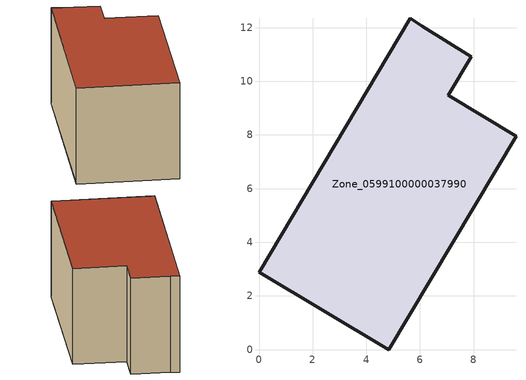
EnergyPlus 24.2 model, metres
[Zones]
Zone_0599100000037990
 floor ground (C_G): 5.64,12.34 6.08,12.04 7.91,10.91 7.05,9.47 9.58,7.96 4.84,0 0,2.89 z0
 wall outside (C_F): 0,2.89 4.84,0 9.58,7.96 7.05,9.47 7.91,10.91 6.08,12.04 5.64,12.34 0,2.89 z0:5.65
 roof outside (C_R): 5.64,12.34 0,2.89 4.84,0 9.58,7.96 7.05,9.47 7.91,10.91 6.08,12.04 z5.65
[BUILDING]
Pand.0599100000037990: North Axis=0; Terrain=City; Loads Convergence Tolerance Value=0.04; Temperature Convergence Tolerance Value=0.4; Solar Distribution=FullExterior; Maximum Number of Warmup Days=25; Minimum Number of Warmup Days=1
[Site:Location]
Rotterdam.The.Hague.AP_ZH_NLD Design_Conditions: Latitude=51.96; Longitude=4.45; Time Zone=1; Elevation=-4.5
[SITE:GROUNDTEMPERATURE:BUILDINGSURFACE]
18, 18, 18, 18, 18, 18, 18, 18, 18, 18, 18, 18
[MATERIAL] Thermal Absorptance=0.9; Solar Absorptance=0.7; Visible Absorptance=0.7
Name | Roughness | Thickness | Conductivity | Density | Specific Heat
G.TC.1975-1991 | MediumSmooth | 0.15 | 0.288461 | 540 | 1210
F.TC.1975-1991 | Rough | 0.3 | 0.230769 | 1920 | 840
R.TC.1975-1991 | MediumRough | 0.2 | 0.153846 | 1500 | 1000
[CONSTRUCTION]
C_G: G.TC.1975-1991
C_F: F.TC.1975-1991
C_R: R.TC.1975-1991
[ZONE]
Zone_0599100000037990: Type=1; Multiplier=1; Ceiling Height=Autocalculate; Volume=Autocalculate; Floor Area=autocalculate; Part of Total Floor Area=Yes
[ZONEINFILTRATION:DESIGNFLOWRATE]
Infil_Zone_0599100000037990: Zone or ZoneList or Space or SpaceList=Zone_0599100000037990; Schedule=AlwaysOn; Design Flow Rate Calculation Method=Flow/Area; Flow Rate per Floor Area=0.003; Constant Term Coefficient=1; Temperature Term Coefficient=0; Velocity Term Coefficient=0; Velocity Squared Term Coefficient=0
[HVACTEMPLATE:ZONE:IDEALLOADSAIRSYSTEM]
Zone_0599100000037990: Maximum Heating Supply Air Temperature=50; Minimum Cooling Supply Air Temperature=13; Maximum Heating Supply Air Humidity Ratio=0.0156; Minimum Cooling Supply Air Humidity Ratio=0.0077; Heating Limit=NoLimit; Cooling Limit=NoLimit; Dehumidification Control Type=ConstantSensibleHeatRatio; Cooling Sensible Heat Ratio=0.7; Dehumidification Setpoint=60; Humidification Control Type=None; Humidification Setpoint=30; Outdoor Air Method=None; Outdoor Air Flow Rate per Person=0.00944; Outdoor Air Flow Rate per Zone Floor Area=0; Outdoor Air Flow Rate per Zone=0; Demand Controlled Ventilation Type=None; Outdoor Air Economizer Type=NoEconomizer; Heat Recovery Type=None; Sensible Heat Recovery Effectiveness=0.7; Latent Heat Recovery Effectiveness=0.65
[ZONECONTROL:THERMOSTAT]
ThermostatControl_Zone_0599100000037990: Zone or ZoneList=Zone_0599100000037990; Control Type Schedule=DualSetpointControlType; Control 1=Thermostat_Zone_0599100000037990; Temperature Difference Between Cutout And Setpoint=0
[THERMOSTATSETPOINT:DUALSETPOINT]
Thermostat_Zone_0599100000037990: Heating Setpoint Temperature Schedule=HeatingSetpoint_Zone_0599100000037990; Cooling Setpoint Temperature Schedule=CoolingSetpoint_Zone_0599100000037990
[SCHEDULE:COMPACT]
HeatingSetpoint_Zone_0599100000037990: Through: 12/31, For: AllDays, Until: 24:00, 21
CoolingSetpoint_Zone_0599100000037990: Through: 12/31, For: AllDays, Until: 24:00, 24
DualSetpointControlType: Through: 12/31, For: AllDays, Until: 24:00, 4
AlwaysOn: Through: 12/31, For: AllDays, Until: 24:00, 1
